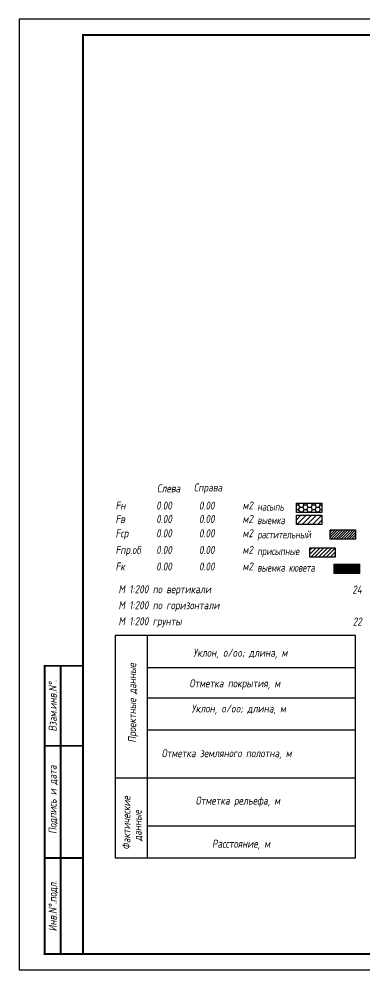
# Model space of a CAD drawing. Extents: x -717 to 1451, y -133302 to 233.
# Drawn here: x -30.1 to 78, y -107821.4 to -107524.4 of the extents above; entities that cross this region are included whole.
import ezdxf
from ezdxf.enums import TextEntityAlignment as Align

# ---------------------------------------------------------------- set-up
doc = ezdxf.new("R2010")
doc.units = 0
for name, color, linetype in [('Зарамочное оформление', 7, 'Continuous'), ('Линейка абсолютных высот', 7, 'Continuous'), ('Объем выемки', 7, 'Continuous'), ('Объем кюветов', 7, 'Continuous'), ('Объем насыпи', 7, 'Continuous'), ('Объем присыпных обочин', 7, 'Continuous'), ('Объем срезки растительного слоя', 7, 'Continuous'), ('Объём_2650', 7, 'Continuous'), ('Таблица', 7, 'Continuous')]:
    doc.layers.add(name, color=color, linetype=linetype)
for name, color, linetype, true_color in [('Объём_2563', 7, 'Continuous', 0xff8000), ('Объём_2570', 7, 'Continuous', 0x80ff00), ('Объём_2600', 7, 'Continuous', 0x808000), ('Объём_2620', 2, 'Continuous', 0xffff00)]:
    doc.layers.add(name, color=color, linetype=linetype, true_color=true_color)
doc.styles.add('М', font='romand.shx', dxfattribs={"width": 0.8, "oblique": 10, "height": 2.5})

# ---------------------------------------------------------------- blocks, each defined once
blk = doc.blocks.new('условные обозначения')
at = {"layer": 'Объём_2563'}
h = blk.add_hatch(dxfattribs=at)
h.set_pattern_fill('ANSI31', color=256, scale=0.3)
h.set_pattern_definition([(45, (-34.5, -100.5), (-0.673519, 0.673519), [])])
h.paths.add_polyline_path([(18.26, 7.53), (27.08, 7.53), (27.08, 4.62), (18.26, 4.62)])
at = {"layer": 'Объём_2570'}
h = blk.add_hatch(dxfattribs=at)
h.set_pattern_fill('ANSI31', color=3, scale=0.2)
h.set_pattern_definition([(45, (-32.9034, -100.5), (-0.4490128, 0.4490128), [])])
h.paths.add_polyline_path([(25.29, 13.16), (34.12, 13.16), (34.12, 10.25), (25.29, 10.25)])
at = {"layer": 'Объём_2600'}
h = blk.add_hatch(dxfattribs=at)
h.set_pattern_fill('ANSI31', color=6, scale=0.4)
h.set_pattern_definition([(45, (-34.5, -100.5), (-0.898026, 0.898026), [])])
h.paths.add_polyline_path([(13.63, 17.67), (22.46, 17.67), (22.46, 14.76), (13.63, 14.76)])
at = {"layer": 'Объём_2620'}
h = blk.add_hatch(dxfattribs=at)
h.set_pattern_fill('ANSI31', color=2, scale=0.1)
h.set_pattern_definition([(45, (-33.755, -100.5), (-0.2245064, 0.2245064), [])])
h.paths.add_polyline_path([(26.75, 2.41), (35.57, 2.41), (35.57, -0.5), (26.75, -0.5)])
at = {"layer": 'Объём_2650'}
h = blk.add_hatch(dxfattribs=at)
h.set_pattern_fill('HONEY', color=5, scale=0.3)
h.set_pattern_definition([(0, (-34.5, -100.5), (1.42875, 0.824889), [0.9525, -1.905]), (120, (-34.5, -100.5), (-1.42875, 0.824889), [0.9525, -1.905]), (60, (-34.5, -100.5), (3e-09, 1.6497784), [-1.905, 0.9525])])
h.paths.add_polyline_path([(13.63, 21.49), (22.46, 21.49), (22.46, 18.58), (13.63, 18.58)])
at = {"layer": 'Объём_2563'}
blk.add_lwpolyline([(18.26, 7.53), (27.08, 7.53), (27.08, 4.62), (18.26, 4.62)], close=True, dxfattribs=at)
at = {"layer": 'Объём_2620', "color": 2}
blk.add_lwpolyline([(26.75, 2.41), (35.57, 2.41), (35.57, -0.5), (26.75, -0.5)], close=True, dxfattribs=at)
at = {"layer": 'Объём_2650', "color": 5}
blk.add_lwpolyline([(13.63, 21.49), (22.46, 21.49), (22.46, 18.58), (13.63, 18.58)], close=True, dxfattribs=at)
at = {"layer": 'Объём_2650', "color": 6}
blk.add_lwpolyline([(13.63, 17.67), (22.46, 17.67), (22.46, 14.76), (13.63, 14.76)], close=True, dxfattribs=at)
at = {"layer": 'Объём_2650', "color": 3}
blk.add_lwpolyline([(25.29, 13.16), (34.12, 13.16), (34.12, 10.25), (25.29, 10.25)], close=True, dxfattribs=at)
at = {"layer": 'Объем насыпи', "color": 1, "style": 'М', "oblique": 10, "width": 0.8}
for s, p in [('насыпь', (0.09, 19.09)), ('выемка', (0.09, 14.89)), ('растительный', (0.09, 10.42)), ('присыпные', (0.09, 5.24)), ('выемка кювета', (0.09, 0.06))]:
    blk.add_text(s, height=2.5, dxfattribs=at).set_placement(p)

msp = doc.modelspace()

# ---------------------------------------------------------------- linework, layer by layer
at = {"layer": 'Таблица', "linetype": 'Continuous', "flags": 128}
for points in [[(0, -107717), (-0.054, -107786.421)], [(75, -107717), (0, -107717)], [(10, -107717), (10, -107786.421)], [(74.946, -107786.421), (75, -107717)], [(10, -107727), (75, -107727)], [(10, -107736.421), (75, -107736.421)], [(9.946, -107746.421), (74.946, -107746.421)], [(-0.054, -107761.421), (74.946, -107761.421)], [(9.946, -107776.421), (74.946, -107776.421)], [(-0.054, -107786.421), (74.946, -107786.421)]]:
    msp.add_lwpolyline(points, dxfattribs=at)

# ---------------------------------------------------------------- block references
at = {"layer": 'Объём_2570', "xscale": 0.9}
msp.add_blockref('условные обозначения', (44.274, -107697.078), dxfattribs=at)

# ---------------------------------------------------------------- texts
at = {"style": 'М', "oblique": 10, "width": 0.8}
msp.add_text('М 1:200 грунты', height=2.5, dxfattribs=at).set_placement((0.973, -107713.769))
at = {"layer": 'Линейка абсолютных высот', "style": 'М', "oblique": 10, "width": 0.8}
for s, p in [('24', (77, -107702.626)), ('22', (77, -107712.626))]:
    msp.add_text(s, height=2.5, dxfattribs=at).set_placement(p, align=Align.MIDDLE_RIGHT)
at = {"layer": 'Объем выемки', "style": 'М', "oblique": 10, "width": 0.8}
for s, p in [('Fв', (0.085, -107681.835)), ('0.00', (12.785, -107681.835)), ('0.00', (26.126, -107681.835)), ('м2', (39.731, -107681.802))]:
    msp.add_text(s, height=2.5, dxfattribs=at).set_placement(p)
at = {"layer": 'Объем кюветов', "style": 'М', "oblique": 10, "width": 0.8}
for s, p in [('Fк', (0.085, -107696.66)), ('0.00', (12.785, -107696.66)), ('0.00', (26.126, -107696.66)), ('м2', (39.731, -107696.627))]:
    msp.add_text(s, height=2.5, dxfattribs=at).set_placement(p)
at = {"layer": 'Объем насыпи', "style": 'М', "oblique": 10, "width": 0.8}
for s, p in [('Слева', (13.029, -107672.249)), ('Справа', (24.522, -107671.982)), ('Fн', (0.085, -107677.63)), ('0.00', (12.785, -107677.63)), ('0.00', (26.126, -107677.63)), ('м2', (39.731, -107677.597))]:
    msp.add_text(s, height=2.5, dxfattribs=at).set_placement(p)
at = {"layer": 'Объем присыпных обочин', "style": 'М', "oblique": 10, "width": 0.8}
for s, p in [('Fпр.об', (0.085, -107691.481)), ('0.00', (12.785, -107691.481)), ('0.00', (26.126, -107691.481)), ('м2', (39.731, -107691.448))]:
    msp.add_text(s, height=2.5, dxfattribs=at).set_placement(p)
at = {"layer": 'Объем срезки растительного слоя', "style": 'М', "oblique": 10, "width": 0.8}
for s, p in [('Fср', (0.085, -107686.303)), ('0.00', (12.785, -107686.303)), ('0.00', (26.126, -107686.303)), ('м2', (39.731, -107686.269))]:
    msp.add_text(s, height=2.5, dxfattribs=at).set_placement(p)
at = {"layer": 'Таблица', "style": 'М', "oblique": 10, "width": 0.8}
for s, p in [('М 1:200 по вертикали', (0.973, -107703.769)), ('М 1:200 по горизонтали', (0.973, -107708.769)), ('Уклон, o/oo; длина, м', (24.315, -107723.584)), ('Отметка покрытия, м', (23.148, -107733.139)), ('Уклон, o/oo; длина, м', (23.824, -107741.017)), ('Отметка земляного полотна, м', (14.462, -107754.965)), ('Отметка рельефа, м', (25.077, -107769.777)), ('Расстояние, м', (30.202, -107783.23))]:
    msp.add_text(s, height=2.5, dxfattribs=at).set_placement(p)
for s, p in [('Проектные данные ', (6.519, -107750.436)), ('Фактические ', (4.698, -107783.89)), ('данные', (8.204, -107781.185))]:
    msp.add_text(s, height=2.5, rotation=90, dxfattribs=at).set_placement(p)

# ---------------------------------------------------------------- wipeouts: each hides what was drawn before it
msp.add_wipeout([(-10.054, -107726.421), (-22.054, -107726.421), (-22.054, -107816.421), (-10.054, -107816.421)]).dxf.layer = 'Зарамочное оформление'

# ---------------------------------------------------------------- next in the draw order: linework, layer by layer
at = {"flags": 128}
msp.add_lwpolyline([(-30.054, -107821.421), (389.946, -107821.421), (389.946, -107524.421), (-30.054, -107524.421)], close=True, dxfattribs=at)
at = {"const_width": 0.6, "flags": 128}
msp.add_lwpolyline([(-10.054, -107816.421), (384.946, -107816.421), (384.946, -107529.421), (-10.054, -107529.421)], close=True, dxfattribs=at)
at = {"layer": 'Зарамочное оформление', "linetype": 'Continuous', "lineweight": -3, "const_width": 0.6, "flags": 128}
for points in [[(-10.054, -107816.421), (-22.054, -107816.421), (-22.054, -107726.421), (-10.054, -107726.421)], [(-17.054, -107816.421), (-17.054, -107726.421)], [(-22.054, -107751.421), (-10.054, -107751.421)], [(-22.054, -107786.421), (-10.054, -107786.421)]]:
    msp.add_lwpolyline(points, dxfattribs=at)

# ---------------------------------------------------------------- next in the draw order: texts
at = {"layer": 'Зарамочное оформление', "lineweight": 15, "style": 'М', "oblique": 10, "width": 0.8}
for s, p in [('Взам.инв.N%%d.', (-19.554, -107738.921)), ('Подпись и дата', (-19.572, -107768.227)), ('Инв.N%%d.подл.', (-19.554, -107801.421))]:
    msp.add_text(s, height=2.5, rotation=90, dxfattribs=at).set_placement(p, align=Align.MIDDLE_CENTER)

doc.saveas('drawing.dxf')
